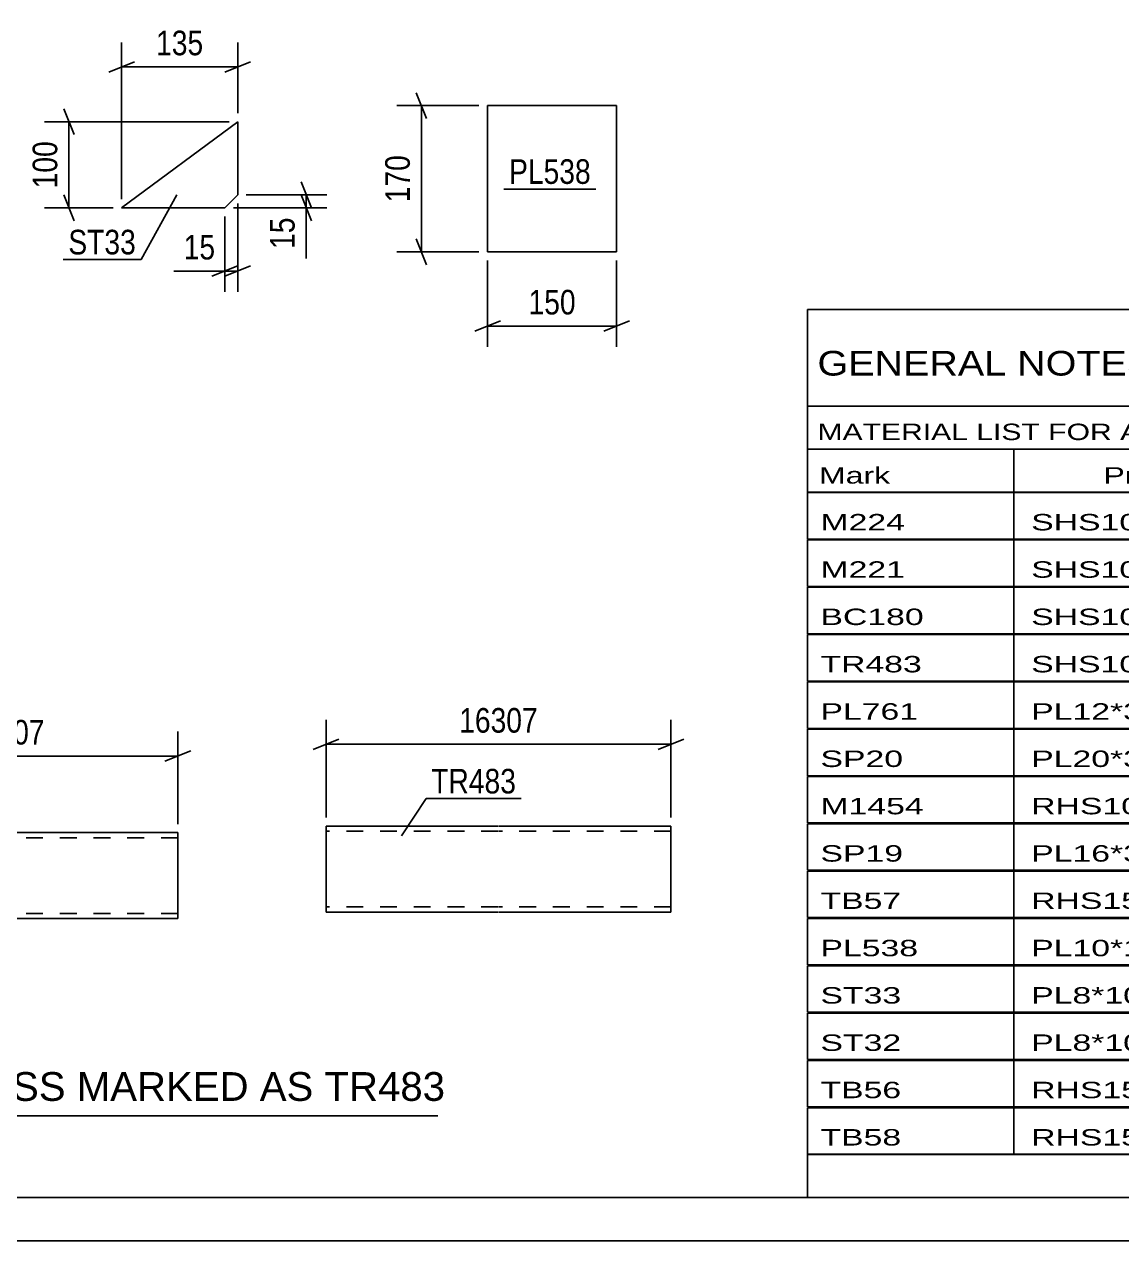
# Model space of a CAD drawing. Header units: millimetres. Extents: x 0 to 841, y 0 to 594.
# Drawn here: x 424.9 to 552.5, y 0 to 141.4 of the extents above; entities that cross this region are included whole.
import ezdxf

# ---------------------------------------------------------------- set-up
doc = ezdxf.new("R2010")
doc.units = ezdxf.units.MM
doc.linetypes.add('DXK_LINE_DOT2', pattern=[3.9198, 1.9599, -1.9599])
doc.styles.add('Arial', font='ARIAL.TTF', dxfattribs={"height": 0.2})
doc.styles.add('Arial Narrow', font='ARIALN.TTF', dxfattribs={"height": 0.2})

# ---------------------------------------------------------------- blocks, each defined once
blk = doc.blocks.new('Unknown-318895945-1113')
at = {"color": 5, "linetype": 'Continuous'}
for p, q in [((5, 5), (836, 5)), ((0, 0), (841, 0))]:
    blk.add_line(p, q, dxfattribs=at)
blk = doc.blocks.new('Part-318895945-2071 - 2055')
at = {"color": 2, "linetype": 'Continuous'}
for p, q in [((460.02, 38.28), (460.02, 48.19)), ((460.02, 48.19), (480.02, 48.19)), ((480.12, 48.19), (500.12, 48.19)), ((500.12, 48.19), (500.12, 38.19)), ((460.02, 38.28), (460.02, 38.19)), ((460.02, 38.19), (480.02, 38.19)), ((480.12, 38.19), (500.12, 38.19))]:
    blk.add_line(p, q, dxfattribs=at)
at = {"color": 7, "linetype": 'DXK_LINE_DOT2'}
for p, q in [((500.12, 48.1), (500.12, 48.19)), ((480.02, 47.59), (460.02, 47.59)), ((500.12, 47.59), (480.12, 47.59)), ((460.02, 38.79), (460.02, 38.83)), ((480.02, 38.79), (460.02, 38.79)), ((500.12, 38.79), (480.12, 38.79)), ((500.12, 38.79), (500.12, 38.83))]:
    blk.add_line(p, q, dxfattribs=at)
blk = doc.blocks.new('Part-318895945-1874 - 1860')
at = {"color": 2, "linetype": 'Continuous'}
for p, q in [((478.8, 131.94), (478.8, 114.94)), ((478.8, 131.94), (493.8, 131.94)), ((493.8, 131.94), (493.8, 114.94)), ((478.8, 114.94), (493.8, 114.94))]:
    blk.add_line(p, q, dxfattribs=at)
blk = doc.blocks.new('Part-318895945-1703 - 1687')
at = {"color": 2, "linetype": 'Continuous'}
for p, q in [((449.75, 130.06), (436.25, 120.06)), ((449.75, 121.56), (449.75, 130.06)), ((448.25, 120.06), (449.75, 121.56)), ((436.25, 120.06), (448.25, 120.06))]:
    blk.add_line(p, q, dxfattribs=at)
blk = doc.blocks.new('Part-318895945-1225 - 1205')
at = {"color": 2, "linetype": 'Continuous'}
for p, q in [((402.69, 37.43), (402.69, 47.43)), ((402.69, 47.43), (422.69, 47.43)), ((422.79, 47.43), (442.79, 47.43)), ((442.79, 47.43), (442.79, 47.33)), ((442.79, 47.33), (442.79, 37.43)), ((422.69, 37.43), (402.69, 37.43)), ((442.79, 37.43), (422.79, 37.43))]:
    blk.add_line(p, q, dxfattribs=at)
at = {"color": 7, "linetype": 'DXK_LINE_DOT2'}
for p, q in [((422.69, 46.83), (402.69, 46.83)), ((442.79, 46.83), (422.79, 46.83)), ((402.69, 38.03), (402.69, 38.07)), ((422.69, 38.03), (402.69, 38.03)), ((442.79, 38.03), (422.79, 38.03)), ((442.79, 38.03), (442.79, 38.07))]:
    blk.add_line(p, q, dxfattribs=at)
blk = doc.blocks.new('StraightDimension-318895945-2076 - 2055')
at = {"color": 7, "linetype": 'Continuous'}
for p, q in [((460.02, 49.19), (460.02, 60.55)), ((500.12, 49.19), (500.12, 60.55)), ((461.52, 58.3), (458.52, 57.1)), ((498.62, 57.1), (501.62, 58.3)), ((460.02, 57.7), (500.12, 57.7))]:
    blk.add_line(p, q, dxfattribs=at)
at = {"color": 0}
blk.add_wipeout([(485.24, 58.45), (485.24, 62.65), (474.9, 62.65), (474.9, 58.45)], dxfattribs=at)
at = {"color": 3, "style": 'Arial Narrow'}
blk.add_text('16307', height=2.863, dxfattribs=at).set_placement((475.5, 59.05))
blk = doc.blocks.new('StraightDimension-318895945-1876 - 1860')
at = {"color": 7, "linetype": 'Continuous'}
for p, q in [((478.8, 113.94), (478.8, 103.91)), ((493.8, 113.94), (493.8, 103.91)), ((480.3, 106.91), (477.3, 105.71)), ((478.8, 106.31), (493.8, 106.31)), ((492.3, 105.71), (495.3, 106.91))]:
    blk.add_line(p, q, dxfattribs=at)
at = {"color": 0}
blk.add_wipeout([(489.65, 107.06), (489.65, 111.26), (482.96, 111.26), (482.96, 107.06)], dxfattribs=at)
at = {"color": 3, "style": 'Arial Narrow'}
blk.add_text('150', height=2.863, dxfattribs=at).set_placement((483.56, 107.66))
blk = doc.blocks.new('StraightDimension-318895945-1887 - 1860')
at = {"color": 7, "linetype": 'Continuous'}
for p, q in [((471.71, 130.44), (470.51, 133.44)), ((477.8, 131.94), (468.26, 131.94)), ((471.11, 114.94), (471.11, 131.94)), ((470.51, 116.44), (471.71, 113.44)), ((477.8, 114.94), (468.26, 114.94))]:
    blk.add_line(p, q, dxfattribs=at)
at = {"color": 0}
blk.add_wipeout([(470.36, 126.78), (466.16, 126.78), (466.16, 120.1), (470.36, 120.1)], dxfattribs=at)
at = {"color": 3, "style": 'Arial Narrow'}
blk.add_text('170', height=2.863, rotation=90.0002, dxfattribs=at).set_placement((469.76, 120.7))
blk = doc.blocks.new('StraightDimension-318895945-1721 - 1687')
at = {"color": 7, "linetype": 'Continuous'}
for p, q in [((429.52, 131.56), (430.72, 128.56)), ((448.75, 130.06), (427.27, 130.06)), ((430.12, 120.06), (430.12, 130.06)), ((430.72, 118.56), (429.52, 121.56)), ((435.25, 120.06), (427.27, 120.06))]:
    blk.add_line(p, q, dxfattribs=at)
at = {"color": 0}
blk.add_wipeout([(429.37, 128.4), (425.17, 128.4), (425.17, 121.72), (429.37, 121.72)], dxfattribs=at)
at = {"color": 3, "style": 'Arial Narrow'}
blk.add_text('100', height=2.863, rotation=90.0002, dxfattribs=at).set_placement((428.77, 122.32))
blk = doc.blocks.new('StraightDimension-318895945-1705 - 1687')
at = {"color": 7, "linetype": 'Continuous'}
for p, q in [((457.12, 123.06), (458.32, 120.06)), ((450.75, 121.56), (460.12, 121.56)), ((458.32, 118.56), (457.12, 121.56)), ((457.72, 120.06), (457.72, 121.56)), ((449.25, 120.06), (460.12, 120.06)), ((457.72, 120.06), (457.72, 114.15)), ((457.72, 120.06), (457.72, 114.15))]:
    blk.add_line(p, q, dxfattribs=at)
at = {"color": 0}
blk.add_wipeout([(456.97, 119.53), (452.77, 119.53), (452.77, 114.68), (456.97, 114.68)], dxfattribs=at)
at = {"color": 3, "style": 'Arial Narrow'}
blk.add_text('15', height=2.863, rotation=90.0002, dxfattribs=at).set_placement((456.37, 115.28))
blk = doc.blocks.new('StraightDimension-318895945-1734 - 1687')
at = {"color": 7, "linetype": 'Continuous'}
for p, q in [((449.75, 120.56), (449.75, 110.3)), ((448.25, 119.06), (448.25, 110.3)), ((446.75, 112.1), (449.75, 113.3)), ((451.25, 113.3), (448.25, 112.1)), ((448.25, 112.7), (442.34, 112.7)), ((448.25, 112.7), (442.34, 112.7)), ((448.25, 112.7), (449.75, 112.7))]:
    blk.add_line(p, q, dxfattribs=at)
at = {"color": 0}
blk.add_wipeout([(447.72, 113.45), (447.72, 117.65), (442.87, 117.65), (442.87, 113.45)], dxfattribs=at)
at = {"color": 3, "style": 'Arial Narrow'}
blk.add_text('15', height=2.863, dxfattribs=at).set_placement((443.47, 114.05))
blk = doc.blocks.new('StraightDimension-318895945-1748 - 1687')
at = {"color": 7, "linetype": 'Continuous'}
for p, q in [((436.25, 121.06), (436.25, 139.29)), ((449.75, 131.06), (449.75, 139.29)), ((437.75, 137.04), (434.75, 135.84)), ((436.25, 136.44), (449.75, 136.44)), ((448.25, 135.84), (451.25, 137.04))]:
    blk.add_line(p, q, dxfattribs=at)
at = {"color": 0}
blk.add_wipeout([(446.34, 137.19), (446.34, 141.39), (439.66, 141.39), (439.66, 137.19)], dxfattribs=at)
at = {"color": 3, "style": 'Arial Narrow'}
blk.add_text('135', height=2.863, dxfattribs=at).set_placement((440.26, 137.79))
blk = doc.blocks.new('StraightDimension-318895945-1229 - 1205')
at = {"color": 7, "linetype": 'Continuous'}
for p, q in [((402.69, 48.43), (402.69, 59.17)), ((442.79, 48.43), (442.79, 59.17)), ((404.19, 56.92), (401.19, 55.72)), ((441.29, 55.72), (444.29, 56.92)), ((402.69, 56.32), (442.79, 56.32))]:
    blk.add_line(p, q, dxfattribs=at)
at = {"color": 0}
blk.add_wipeout([(427.91, 57.07), (427.91, 61.27), (417.57, 61.27), (417.57, 57.07)], dxfattribs=at)
at = {"color": 3, "style": 'Arial Narrow'}
blk.add_text('16507', height=2.863, dxfattribs=at).set_placement((418.17, 57.67))
blk = doc.blocks.new('Unknown-318895945-10011')
at = {"color": 7, "linetype": 'Continuous'}
for p, q in [((516, 108.25), (676, 108.25)), ((516, 97), (516, 108.25)), ((516, 97), (676, 97)), ((516, 97), (516, 92)), ((516, 92), (676, 92)), ((516, 92), (516, 87)), ((540, 92), (540, 87)), ((516, 87), (676, 87)), ((516, 86.95), (516, 81.55)), ((516, 86.95), (676, 86.95)), ((540, 87), (540, 81.5)), ((516, 81.55), (676, 81.55)), ((516, 81.45), (516, 76.05)), ((516, 81.45), (676, 81.45)), ((540, 81.5), (540, 76)), ((516, 76.05), (676, 76.05)), ((516, 75.95), (516, 70.55)), ((516, 75.95), (676, 75.95)), ((540, 76), (540, 70.5)), ((516, 70.55), (676, 70.55)), ((516, 70.45), (516, 65.05)), ((516, 70.45), (676, 70.45)), ((540, 70.5), (540, 65)), ((516, 65.05), (676, 65.05)), ((516, 64.95), (516, 59.55)), ((516, 64.95), (676, 64.95)), ((540, 65), (540, 59.5)), ((516, 59.55), (676, 59.55)), ((516, 59.45), (516, 54.05)), ((516, 59.45), (676, 59.45)), ((540, 59.5), (540, 54)), ((516, 54.05), (676, 54.05)), ((516, 53.95), (516, 48.55)), ((516, 53.95), (676, 53.95)), ((540, 54), (540, 48.5)), ((516, 48.55), (676, 48.55)), ((516, 48.45), (516, 43.05)), ((516, 48.45), (676, 48.45)), ((540, 48.5), (540, 43)), ((516, 43.05), (676, 43.05)), ((516, 42.95), (516, 37.55)), ((516, 42.95), (676, 42.95)), ((540, 43), (540, 37.5)), ((516, 37.55), (676, 37.55)), ((516, 37.45), (516, 32.05)), ((516, 37.45), (676, 37.45)), ((540, 37.5), (540, 32)), ((516, 32.05), (676, 32.05)), ((516, 31.95), (516, 26.55)), ((516, 31.95), (676, 31.95)), ((540, 32), (540, 26.5)), ((516, 26.55), (676, 26.55)), ((516, 26.45), (516, 21.05)), ((516, 26.45), (676, 26.45)), ((540, 26.5), (540, 21)), ((516, 21.05), (676, 21.05)), ((516, 20.95), (516, 15.55)), ((516, 20.95), (676, 20.95)), ((540, 21), (540, 15.5)), ((516, 15.55), (676, 15.55)), ((516, 15.45), (516, 10.05)), ((516, 15.45), (676, 15.45)), ((540, 15.5), (540, 10)), ((516, 10.05), (676, 10.05)), ((516, 10), (676, 10)), ((516, 10), (516, 5)), ((516, 5), (676, 5))]:
    blk.add_line(p, q, dxfattribs=at)
at = {"color": 7, "style": 'Arial Narrow'}
for s, height, width, p in [('GENERAL NOTES & WELD DETAILS :', 2.8633, 1.4, (517.15, 100.56)), ("MATERIAL LIST FOR ASSEMBLY MK'D", 1.9089, 1.6, (517.15, 93.06)), ('Mark', 1.909, 1.7, (517.34, 88)), ('Profile', 1.909, 1.7, (550.41, 88))]:
    blk.add_text(s, height=height, dxfattribs=dict(at, width=width)).set_placement(p)
at = {"color": 7, "linetype": 'Continuous', "style": 'Arial Narrow', "width": 1.794707}
for s, height, p in [('M224', 1.909, (517.5, 82.56)), ('SHS100*6', 1.909, (542, 82.56)), ('M221', 1.909, (517.5, 77.06)), ('SHS100*6', 1.909, (542, 77.06)), ('BC180', 1.909, (517.5, 71.56)), ('SHS100*6', 1.909, (542, 71.56)), ('TR483', 1.909, (517.5, 66.06)), ('SHS100*6', 1.909, (542, 66.06)), ('PL761', 1.909, (517.5, 60.56)), ('PL12*300', 1.909, (542, 60.56)), ('SP20', 1.909, (517.5, 55.06)), ('PL20*380', 1.909, (542, 55.06)), ('M1454', 1.909, (517.5, 49.56)), ('RHS100*100*6', 1.9089, (542, 49.56)), ('SP19', 1.909, (517.5, 44.06)), ('PL16*325', 1.909, (542, 44.06)), ('TB57', 1.909, (517.5, 38.56)), ('RHS150*110*6', 1.9089, (542, 38.56)), ('PL538', 1.909, (517.5, 33.06)), ('PL10*150', 1.909, (542, 33.06)), ('ST33', 1.909, (517.5, 27.56)), ('PL8*100', 1.909, (542, 27.56)), ('ST32', 1.909, (517.5, 22.06)), ('PL8*100', 1.909, (542, 22.06)), ('TB56', 1.909, (517.5, 16.56)), ('RHS150*110*6', 1.9089, (542, 16.56)), ('TB58', 1.909, (517.5, 11.06)), ('RHS150*110*6', 1.9089, (542, 11.06))]:
    blk.add_text(s, height=height, dxfattribs=at).set_placement(p)
blk = doc.blocks.new('Unknown-318895945-10012')
at = {"color": 7, "linetype": 'Continuous'}
blk.add_line((403, 14.5), (473, 14.5), dxfattribs=at)
at = {"color": 7, "style": 'Arial'}
blk.add_text('ONE-TRUSS MARKED AS TR483', height=3.3428, dxfattribs=at).set_placement((402.24, 16.25))
blk = doc.blocks.new('Mark-318895945-2067 - 2055')
at = {"color": 0}
blk.add_wipeout([(482.11, 51.98), (482.11, 54.98), (472.25, 54.98), (472.25, 51.98)], dxfattribs=at)
blk.add_wipeout([(482.11, 51.98), (482.11, 54.98), (472.25, 54.98), (472.25, 51.98)], dxfattribs=at)
at = {"color": 30, "linetype": 'Continuous'}
for p, q in [((468.78, 47.04), (471.65, 51.38)), ((471.65, 51.38), (482.71, 51.38))]:
    blk.add_line(p, q, dxfattribs=at)
at = {"color": 3, "style": 'Arial Narrow'}
blk.add_text('TR483', height=2.863, dxfattribs=at).set_placement((472.25, 51.98))
blk = doc.blocks.new('Mark-318895945-1872 - 1860')
at = {"color": 0}
blk.add_wipeout([(490.8, 122.84), (490.8, 125.84), (481.3, 125.84), (481.3, 122.84)], dxfattribs=at)
blk.add_wipeout([(490.8, 122.84), (490.8, 125.84), (481.3, 125.84), (481.3, 122.84)], dxfattribs=at)
at = {"color": 30, "linetype": 'Continuous'}
blk.add_line((480.7, 122.24), (491.4, 122.24), dxfattribs=at)
at = {"color": 3, "style": 'Arial Narrow'}
blk.add_text('PL538', height=2.863, dxfattribs=at).set_placement((481.3, 122.84))
blk = doc.blocks.new('Mark-318895945-1699 - 1687')
at = {"color": 0}
blk.add_wipeout([(437.91, 114.64), (437.91, 117.64), (430.06, 117.64), (430.06, 114.64)], dxfattribs=at)
blk.add_wipeout([(437.91, 114.64), (437.91, 117.64), (430.06, 117.64), (430.06, 114.64)], dxfattribs=at)
at = {"color": 30, "linetype": 'Continuous'}
for p in [(442.66, 121.55), (429.46, 114.04)]:
    blk.add_line(p, (438.51, 114.04), dxfattribs=at)
at = {"color": 3, "style": 'Arial Narrow'}
blk.add_text('ST33', height=2.863, dxfattribs=at).set_placement((430.06, 114.64))

msp = doc.modelspace()

# ---------------------------------------------------------------- block references
for name in ['Unknown-318895945-1113', 'Part-318895945-1874 - 1860', 'Part-318895945-1703 - 1687', 'Unknown-318895945-10011', 'Part-318895945-2071 - 2055', 'Part-318895945-1225 - 1205', 'Unknown-318895945-10012']:
    msp.add_blockref(name, (0, 0))

# ---------------------------------------------------------------- next in the draw order: block references
for name in ['StraightDimension-318895945-1721 - 1687', 'Mark-318895945-1872 - 1860', 'StraightDimension-318895945-1876 - 1860', 'StraightDimension-318895945-2076 - 2055', 'StraightDimension-318895945-1229 - 1205']:
    msp.add_blockref(name, (0, 0))

# ---------------------------------------------------------------- next in the draw order: block references
for name in ['StraightDimension-318895945-1887 - 1860', 'StraightDimension-318895945-1705 - 1687', 'Mark-318895945-2067 - 2055']:
    msp.add_blockref(name, (0, 0))

# ---------------------------------------------------------------- next in the draw order: block references
msp.add_blockref('StraightDimension-318895945-1734 - 1687', (0, 0))

# ---------------------------------------------------------------- next in the draw order: block references
msp.add_blockref('StraightDimension-318895945-1748 - 1687', (0, 0))

# ---------------------------------------------------------------- next in the draw order: block references
msp.add_blockref('Mark-318895945-1699 - 1687', (0, 0))

doc.saveas('drawing.dxf')
